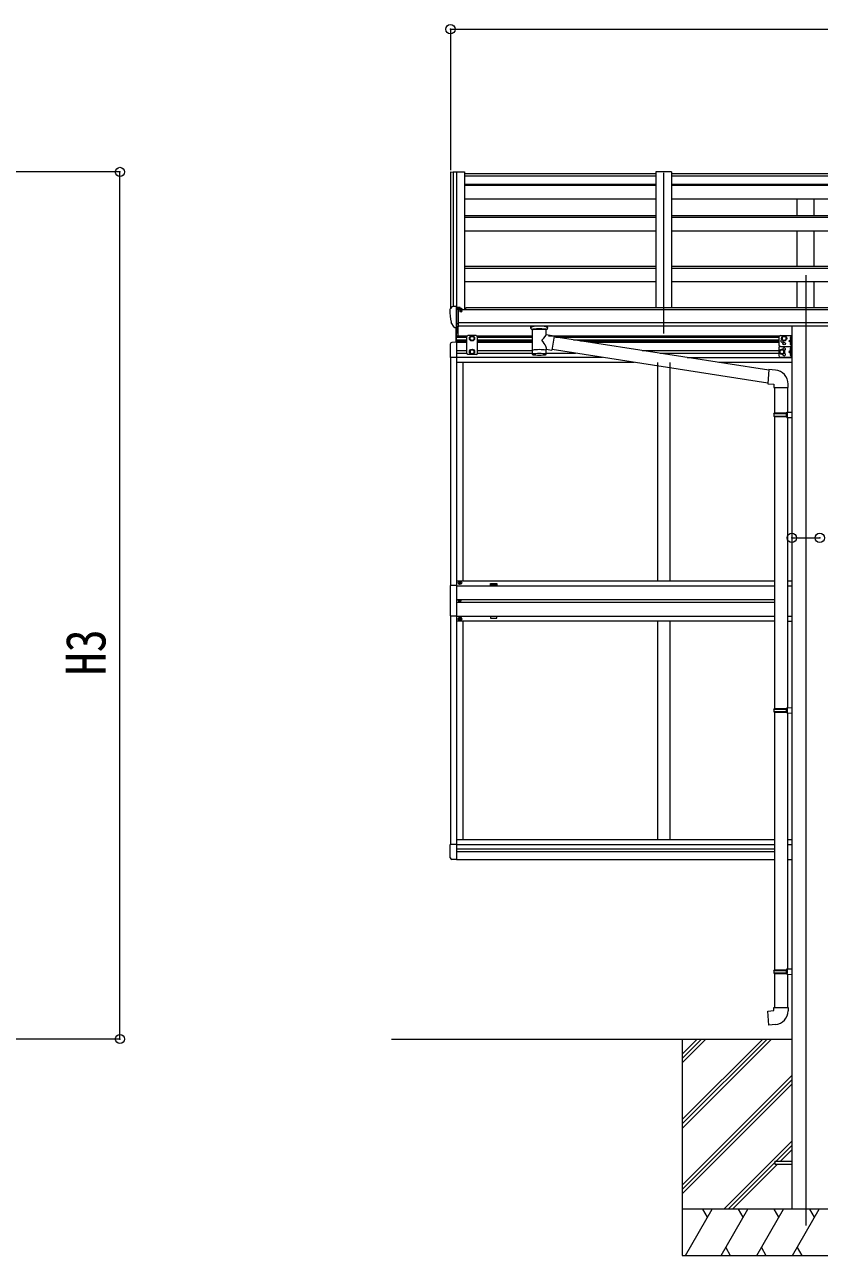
# Model space of a CAD drawing. Units: millimetres at full size, sheet at 1:30; details may follow other scales. Extents: x -8385 to 8479, y -5853 to 5787.
# Drawn here: x 31 to 2603, y -1719 to 2263 of the extents above; entities that cross this region are included whole.
import ezdxf
from ezdxf.enums import TextEntityAlignment as Align

# ---------------------------------------------------------------- set-up
doc = ezdxf.new("R2010")
doc.units = ezdxf.units.MM
doc.header["$LTSCALE"] = 30
doc.header["$PDMODE"] = 32
doc.header["$PDSIZE"] = 30
for name, color, linetype, lineweight in [('0-0_0', 7, 'Continuous', 9), ('0-1_本体', 4, 'Continuous', 9), ('0-2_部品', 7, 'Continuous', 9), ('0-8_PARTS2', 2, 'Continuous', 9), ('0-A_寸法', 6, 'Continuous', 9), ('1-1_GLASS', 4, 'Continuous', 9), ('1-2_GLASS_SEAL', 7, 'Continuous', 9)]:
    doc.layers.add(name, color=color, linetype=linetype, lineweight=lineweight)
doc.styles.add('ＭＳ ゴシック', font='')
doc.styles.get('ＭＳ ゴシック').set_extended_font_data('MS Gothic')

msp = doc.modelspace()

# ---------------------------------------------------------------- linework, layer by layer
at = {"layer": '0-0_0'}
for p, q in [((1218.63, -1018.96), (2514.2, -1018.96)), ((2159.4, -1018.96), (2159.4, -1718.96)), ((2159.4, -1279.68), (2420.13, -1018.96)), ((2159.4, -1293.83), (2434.27, -1018.96)), ((2159.4, -1307.97), (2448.41, -1018.96)), ((2159.4, -1095.84), (2236.28, -1018.96)), ((2159.4, -1081.7), (2222.14, -1018.96)), ((2159.4, -1067.55), (2207.99, -1018.96)), ((2159.4, -1491.82), (2514.2, -1137.02)), ((2159.4, -1505.96), (2514.2, -1151.16)), ((2159.4, -1520.1), (2514.2, -1165.3)), ((2294.39, -1568.96), (2514.2, -1349.15)), ((2463.04, -1414.45), (2514.2, -1363.29)), ((2477.18, -1414.45), (2514.2, -1377.43)), ((2308.53, -1568.96), (2459.4, -1418.09)), ((2322.67, -1568.96), (2468.18, -1423.45)), ((2959.4, -1568.96), (2159.4, -1568.96)), ((2169.69, -1718.96), (2256.29, -1568.96)), ((2241.29, -1594.94), (2226.29, -1568.96)), ((2285.16, -1718.96), (2371.76, -1568.96)), ((2356.76, -1594.94), (2341.76, -1568.96)), ((2400.63, -1718.96), (2487.23, -1568.96)), ((2472.23, -1594.94), (2457.23, -1568.96)), ((2516.1, -1718.96), (2602.7, -1568.96)), ((2587.7, -1594.94), (2572.7, -1568.96)), ((2300.16, -1692.98), (2315.15, -1718.96)), ((2415.63, -1692.98), (2430.63, -1718.96)), ((2531.1, -1692.98), (2546.1, -1718.96)), ((2159.4, -1718.96), (2959.4, -1718.96))]:
    msp.add_line(p, q, dxfattribs=at)
at = {"layer": '0-1_本体'}
for p, q in [((1409.4, 1784.95), (1409.39, 1343.89)), ((1410.35, 1785.83), (1418.18, 1786.24)), ((1418.4, 1786.16), (1418.4, 1350.43)), ((1418.48, 1786.05), (1419.1, 1784.43)), ((2074.2, 1780.17), (1454.2, 1780.17)), ((1454.4, 1786.25), (1454.4, 1340.25)), ((1454.4, 1773.25), (2074.4, 1773.25)), ((2074.4, 1786.25), (2074.4, 1346.96)), ((2124.4, 1786.25), (2074.4, 1786.25)), ((2124.4, 1786.25), (2124.4, 1346.96)), ((2124.4, 1773.25), (2744.4, 1773.25)), ((1454.4, 1746.54), (2074.4, 1746.54)), ((1454.4, 1743.95), (2074.4, 1743.95)), ((2124.4, 1746.54), (2744.4, 1746.54)), ((2124.4, 1743.95), (2744.4, 1743.95)), ((1454.4, 1699.22), (2074.4, 1699.22)), ((2124.4, 1699.22), (2744.4, 1699.22)), ((2531.9, 1645.49), (2531.9, 1699.22)), ((2586.9, 1645.49), (2586.9, 1699.22)), ((1454.4, 1645.49), (2074.4, 1645.49)), ((1454.4, 1639.92), (2074.4, 1639.92)), ((2124.4, 1645.49), (2744.4, 1645.49)), ((2124.4, 1639.92), (2744.4, 1639.92)), ((1454.4, 1595.92), (2074.4, 1595.92)), ((2124.4, 1595.92), (2744.4, 1595.92)), ((2531.9, 1481.83), (2531.9, 1595.92)), ((2586.9, 1481.83), (2586.9, 1595.92)), ((1454.4, 1481.83), (2074.4, 1481.83)), ((1454.4, 1475.04), (2074.4, 1475.04)), ((2124.4, 1481.83), (2744.4, 1481.83)), ((2124.4, 1475.04), (2744.4, 1475.04)), ((1454.4, 1431.49), (2074.4, 1431.49)), ((2124.4, 1431.49), (2744.4, 1431.49)), ((2531.9, 1346.96), (2531.9, 1431.49)), ((2586.9, 1346.96), (2586.9, 1431.49)), ((6782.9, 1340.25), (1435.9, 1340.25)), ((1459.4, 1340.25), (1459.4, 1346.96)), ((6759.4, 1346.96), (1459.4, 1346.96)), ((1435.9, 1299.03), (6782.9, 1299.03)), ((6782.9, 1287.18), (1435.9, 1287.26)), ((2514.2, 1287.09), (2514.2, -1568.98))]:
    msp.add_line(p, q, dxfattribs=at)
msp.add_lwpolyline([(1419.1, 1350.43), (1419.1, 1786.25), (1454.4, 1786.25)], dxfattribs=at)
msp.add_circle((1443.37, 1335.52), 3, dxfattribs=at)
for centre, radius, start, end in [((1410.4, 1784.83), 1, 93, 173.32986), ((1418.19, 1785.94), 0.301, 21.06327, 92.86679)]:
    msp.add_arc(centre, radius, start, end, dxfattribs=at)
at = {"layer": '0-2_部品'}
for p, q in [((2744.2, 1780.17), (2124.2, 1780.17)), ((1407.2, 1341.07), (1407.2, 1340.44)), ((1414.11, 1349.88), (1410.04, 1344.07)), ((1429.2, 1281.94), (1429.2, 1350.44)), ((1430.7, 1349.53), (1429.2, 1349.53)), ((1435.7, 1340.71), (1429.2, 1341.11)), ((1430.7, 1349.53), (1430.7, 1343.36)), ((1440.37, 1348.03), (1430.7, 1348.75)), ((1430.7, 1345.76), (1444.7, 1345.7)), ((1440.17, 1335.53), (1440.7, 1335.53)), ((1440.7, 1335.53), (1441, 1335.53)), ((1441.2, 1345.71), (1441.2, 1347.61)), ((1445.7, 1344.59), (1445.7, 1340.26)), ((1421.57, 1283.76), (1411.83, 1299.13)), ((1427.7, 1282.03), (1423.99, 1282.26)), ((1427.7, 1282.03), (1429.2, 1281.94)), ((1429.2, 1284.14), (1429.7, 1284.14)), ((1429.7, 1284.14), (1430.2, 1285.14)), ((1435.7, 1285.14), (1430.2, 1285.14)), ((1669.7, 1280.94), (1669.7, 1287.05)), ((1673.8, 1276.44), (1673.78, 1196.15)), ((1719.6, 1258.86), (1719.6, 1276.45)), ((1723.7, 1280.94), (1723.7, 1287.05)), ((1744.82, 1254.96), (1719.6, 1258.87)), ((1744.82, 1254.96), (1737.8, 1209.7)), ((2439.93, 1145.06), (1744.5, 1252.94)), ((1719.61, 1196.15), (1719.6, 1212.77)), ((1719.6, 1212.52), (1737.8, 1209.7)), ((2436.26, 1103.12), (1738.07, 1211.44)), ((2460.92, 1145), (2440.08, 1146.82)), ((2456, 1089.25), (2502, 1089.25)), ((2458, 1089.25), (2458, 1006.59)), ((2500, 1089.25), (2500, 1009.15)), ((2502, 1089.25), (2502, 1100.17)), ((2456, 1004.59), (2457, 1006.59)), ((2456, 1004.59), (2500, 1004.59)), ((2456, 1004.59), (2456, 996.59)), ((2456, 996.59), (2500, 996.59)), ((2456, 996.59), (2457, 994.59)), ((2457, 1006.59), (2500, 1006.59)), ((2495.52, 1004.59), (2495.09, 1006.59)), ((2498, 1009.09), (2514, 1009.56)), ((2498, 1007.09), (2498, 1009.09)), ((2498, 1007.09), (2500, 1007.09)), ((2514, 1009.56), (2514, 991.62)), ((2457, 994.59), (2500, 994.59)), ((2458, 994.59), (2458, 50.4)), ((2498, 992.09), (2498, 994.09)), ((2498, 992.09), (2514, 991.62)), ((2500, 992.03), (2500, 52.96)), ((2456, 48.4), (2457, 50.4)), ((2456, 48.4), (2500, 48.4)), ((2456, 48.4), (2456, 40.4)), ((2456, 40.4), (2500, 40.4)), ((2456, 40.4), (2457, 38.4)), ((2457, 50.4), (2500, 50.4)), ((2495.52, 48.4), (2495.09, 50.4)), ((2498, 52.9), (2514, 53.37)), ((2498, 50.9), (2498, 52.9)), ((2498, 50.9), (2500, 50.9)), ((2514, 53.37), (2514, 35.43)), ((2457, 38.4), (2500, 38.4)), ((2458, 38.4), (2458, -794.76)), ((2498, 35.9), (2498, 37.9)), ((2498, 35.9), (2514, 35.43)), ((2500, 35.85), (2500, -792.2)), ((2456, -796.76), (2457, -794.76)), ((2457, -794.76), (2500, -794.76)), ((2495.52, -796.76), (2495.09, -794.76)), ((2498, -792.26), (2514, -791.79)), ((2498, -794.26), (2498, -792.26)), ((2498, -794.26), (2500, -794.26)), ((2514, -791.79), (2514, -809.73)), ((2456, -796.76), (2500, -796.76)), ((2456, -796.76), (2456, -804.76)), ((2456, -804.76), (2500, -804.76)), ((2456, -804.76), (2457, -806.76)), ((2457, -806.76), (2500, -806.76)), ((2458, -806.76), (2458, -916.76)), ((2498, -809.26), (2498, -807.26)), ((2498, -809.26), (2514, -809.73)), ((2500, -809.31), (2500, -916.76)), ((2456, -916.76), (2502, -916.76)), ((2456, -926.76), (2456, -916.76)), ((2502, -916.76), (2502, -927.67))]:
    msp.add_line(p, q, dxfattribs=at)
at = {"layer": '0-2_部品', "color": 4}
for p, q in [((2459.2, -1414.45), (2459.2, -1423.45)), ((2459.2, -1414.45), (2514.2, -1414.45)), ((2459.2, -1423.45), (2514.2, -1423.45))]:
    msp.add_line(p, q, dxfattribs=at)
at = {"layer": '0-2_部品'}
for points in [[(1429.2, 1350.44), (1417.2, 1350.44), (1414.87, 1350.3)], [(1435.7, 1285.14), (1435.7, 1343.36), (1430.7, 1343.36)], [(1440.37, 1348.03), (1440.54, 1348.01), (1440.7, 1347.98), (1440.84, 1347.94), (1440.96, 1347.88), (1441.06, 1347.82), (1441.14, 1347.76), (1441.18, 1347.69), (1441.2, 1347.61)], [(1441, 1336.71), (1441, 1335.53), (1445.7, 1335.53)], [(1445.7, 1337.14), (1445.7, 1335.53), (1446.17, 1335.53)], [(1429.2, 1295.83), (1432.36, 1296.24), (1435.7, 1296.67)], [(1669.73, 1280.88), (1669.71, 1281.24), (1669.96, 1282.19), (1670.48, 1283.08), (1671.28, 1283.92), (1672.39, 1284.71), (1673.8, 1285.44)], [(1669.73, 1280.99), (1669.71, 1280.64), (1669.96, 1279.68), (1670.48, 1278.8), (1671.28, 1277.96), (1672.39, 1277.16), (1673.8, 1276.44)], [(1719.6, 1285.43), (1719.83, 1285.33), (1721.18, 1284.6), (1722.3, 1283.75), (1723.05, 1282.88), (1723.51, 1281.99), (1723.69, 1281.1)], [(1719.6, 1276.45), (1719.83, 1276.54), (1721.18, 1277.28), (1722.3, 1278.13), (1723.05, 1278.99), (1723.51, 1279.89), (1723.69, 1280.78)], [(2440.08, 1146.82), (2436.07, 1100.99), (2456, 1099.25), (2456, 1089.25)], [(2495.52, 1004.59), (2495.52, 996.59), (2495.09, 994.59)], [(2498, 994.09), (2500, 994.09), (2500, 1007.09)], [(2495.52, 48.4), (2495.52, 40.4), (2495.09, 38.4)], [(2498, 37.9), (2500, 37.9), (2500, 50.9)], [(2498, -807.26), (2500, -807.26), (2500, -794.26)], [(2495.52, -796.76), (2495.52, -804.76), (2495.09, -806.76)], [(2460.92, -972.5), (2440.08, -974.32), (2436.07, -928.5), (2456, -926.76)]]:
    msp.add_lwpolyline(points, dxfattribs=at)
for centre, radius, start, end in [((1410.2, 1341.07), 3, 93, 180), ((1599.69, 1340.45), 192.49, 180.0008, 192.1233), ((1414.93, 1349.3), 1, 93.5, 145), ((1443.2, 1335.53), 2.5, 151.64236, 180), ((1443.2, 1335.53), 2.5, 0, 151.64236), ((1414.43, 1300.63), 3, 191.83348, 210), ((1424.17, 1285.26), 3, 210, 266.5), ((1686.76, 1235.72), 51.38, 92.46126, 104.61963), ((1706.65, 1235.72), 51.38, 75.38037, 87.53874), ((2457, 1100.17), 45, 0, 85), ((2457, -927.67), 45, 275, 0)]:
    msp.add_arc(centre, radius, start, end, dxfattribs=at)
for centre, major_axis, ratio, start_param, end_param in [((1444.7, 1344.6), (-0.02, 1.1), 0.906239, 4.6917496, 6.2625459), ((1696.69, 1275.24), (-22.91, -0.42), 0.072511, 4.711586, 6.2823824), ((1696.72, 1276.88), (-22.91, -0.42), 0.072511, 4.711586, 6.2823824), ((1696.67, 1276.87), (22.92, -0.42), 0.07247, 0.0008089, 1.5716053), ((1696.67, 1275.24), (22.92, -0.42), 0.07247, 0.0008089, 1.5716053), ((1707.7, 1280.94), (16, 0), 0.361356, 0, 0.0194874), ((1707.7, 1280.94), (16, 0), 0.361356, 6.2636979, 6.2831853), ((1696.69, 1239.31), (-22.81, 26.62), 0.234429, 3.1563334, 4.5976381), ((1699.25, 1236.67), (20.32, 22.25), 0.045535, 4.9756507, 6.2441899), ((1696.7, 1196.15), (22.92, 0), 0.101955, 6.2829723, 9.4248207), ((1696.7, 1196.15), (22.92, 0), 0.101955, 3.1415499, 6.2833984), ((1696.7, 1208.59), (22.91, 0), 0.122865, 6.2831853, 9.424778)]:
    msp.add_ellipse(centre, major_axis=major_axis, ratio=ratio, start_param=start_param, end_param=end_param, dxfattribs=at)
at = {"layer": '0-8_PARTS2'}
for p, q in [((1429.4, 1783.12), (1429.4, 1263.83)), ((2099.4, 1783.12), (2099.4, 1263.83)), ((2559.4, 1452.64), (2559.4, -1622.59))]:
    msp.add_line(p, q, dxfattribs=at)
at = {"layer": '0-A_寸法'}
for p, q in [((1409.4, 2247.95), (1409.4, 1792.38)), ((1409.4, 2247.95), (6809.39, 2247.95)), ((339.76, 1786.26), (-966.67, 1786.26)), ((339.76, -1018.95), (339.76, 1786.26)), ((2514.2, 602.3), (2604.6, 602.3)), ((339.76, -1018.95), (-266.22, -1018.95))]:
    msp.add_line(p, q, dxfattribs=at)
for p in [(1409.4, 2247.95), (339.76, 1786.26), (2514.2, 602.3), (2604.6, 602.3), (339.76, -1018.95)]:
    msp.add_point(p, dxfattribs=at)
at = {"layer": '1-1_GLASS'}
for p, q in [((1429.2, 1255.64), (1464.7, 1255.64)), ((1429.2, 1252.14), (1461.7, 1252.14)), ((1429.2, 1243.14), (1461.7, 1243.14)), ((1429.2, 1239.64), (1461.7, 1239.64)), ((1429.2, 1235.34), (1429.2, 398.14)), ((1461.7, 1234.64), (1429.2, 1234.64)), ((1493.7, 1255.64), (1673.8, 1255.64)), ((1496.7, 1252.14), (1673.8, 1252.14)), ((1496.7, 1243.14), (1673.79, 1243.14)), ((1496.7, 1239.64), (1673.79, 1239.64)), ((1673.79, 1234.64), (1496.7, 1234.64)), ((1727.09, 1255.64), (2474.2, 1255.64)), ((1749.65, 1252.14), (2472.22, 1252.14)), ((1807.67, 1243.14), (2472.2, 1243.14)), ((1830.23, 1239.64), (2472.2, 1239.64)), ((2411.47, 1234.64), (1862.46, 1234.64)), ((2472.2, 1234.64), (2411.47, 1234.64)), ((1429.2, 1208.64), (1461.7, 1208.64)), ((1429.2, 1199.64), (1461.7, 1199.64)), ((1496.7, 1208.64), (1673.79, 1208.64)), ((1496.7, 1199.64), (1673.78, 1199.64)), ((1719.61, 1199.64), (1814.1, 1199.64)), ((2030.05, 1208.64), (2472.2, 1208.64)), ((2088.06, 1199.64), (2472.2, 1199.64)), ((1409.2, 1185.94), (1409.2, 447.34)), ((1901.12, 1186.14), (1429.2, 1186.14)), ((2004.25, 1170.14), (1429.2, 1170.14)), ((1449.2, 1170.14), (1449.2, 463.14)), ((2079.4, 1170.14), (2079.4, 463.14)), ((2119.4, 1170.14), (2119.4, 463.14)), ((2175.08, 1186.14), (2514.2, 1186.14)), ((2514.2, 1170.14), (2278.21, 1170.14)), ((1429.2, 463.14), (2458.2, 463.14)), ((1429.2, 447.14), (2458.2, 447.14)), ((2500.4, 463.14), (2514.4, 463.14)), ((2500.4, 447.14), (2514.4, 447.14)), ((1429.2, 402.64), (2458.2, 402.64)), ((1429.2, 398.14), (1429.2, -438.86)), ((2458.2, 393.64), (1429.2, 393.64)), ((1409.2, 348.94), (1409.2, -389.66)), ((1429.2, 349.14), (2458.2, 349.14)), ((2458.2, 333.14), (1429.2, 333.14)), ((1449.2, 333.14), (1449.2, -373.86)), ((2079.4, 333.14), (2079.4, -373.86)), ((2119.4, 333.14), (2119.4, -373.86)), ((2500.4, 349.14), (2514.4, 349.14)), ((2500.4, 333.14), (2514.4, 333.14)), ((1429.2, -373.86), (2458.2, -373.86)), ((1429.2, -389.86), (2456.2, -389.86)), ((2500.4, -373.86), (2514.4, -373.86)), ((2500.4, -389.86), (2514.4, -389.86)), ((1429.2, -403.36), (2458.2, -403.36)), ((1429.2, -412.36), (2458.2, -412.36)), ((1429.2, -438.36), (2458.2, -438.36)), ((2500.4, -438.36), (2514.4, -438.36))]:
    msp.add_line(p, q, dxfattribs=at)
for points in [[(1559.2, 449.64), (1539.2, 449.64), (1539.2, 454.64), (1559.2, 454.64)], [(1559.2, 347.64), (1539.2, 347.64), (1539.2, 342.64), (1559.2, 342.64)]]:
    msp.add_lwpolyline(points, close=True, dxfattribs=at)
at = {"layer": '1-2_GLASS_SEAL'}
for p, q in [((1427.7, 1235.44), (1427.7, 1282.03)), ((1429.2, 1235.44), (1429.2, 1281.94)), ((1434.7, 1255.94), (1434.7, 1285.14)), ((1429.2, 1235.44), (1413.91, 1234.64)), ((1465.7, 1256.94), (1461.7, 1252.94)), ((1461.7, 1252.94), (1461.7, 1199.44)), ((1492.7, 1256.94), (1465.7, 1256.94)), ((1492.7, 1256.94), (1496.7, 1252.94)), ((1496.7, 1199.44), (1496.7, 1252.94)), ((2472.2, 1251.94), (2472.2, 1226.94)), ((2477.2, 1256.94), (2514.2, 1256.94)), ((2511.7, 1239.44), (2504.7, 1239.44)), ((2511.2, 1252.44), (2510.4, 1252.3)), ((2511.2, 1244.44), (2510.4, 1244.58)), ((2511.2, 1234.44), (2510.4, 1234.3)), ((2511.2, 1244.44), (2511.7, 1244.53)), ((2511.7, 1256.94), (2511.7, 1221.94)), ((2514.2, 1256.94), (2514.2, 1221.94)), ((1408.7, 1229.15), (1408.7, 1186.24)), ((1465.7, 1195.44), (1461.7, 1199.44)), ((1492.7, 1195.44), (1465.7, 1195.44)), ((1479.2, 1211.95), (1472.7, 1208.19)), ((1472.7, 1208.19), (1472.7, 1200.69)), ((1472.7, 1200.69), (1479.2, 1196.93)), ((1485.7, 1208.19), (1479.2, 1211.95)), ((1479.2, 1196.93), (1485.7, 1200.69)), ((1485.7, 1200.69), (1485.7, 1208.19)), ((1492.7, 1195.44), (1496.7, 1199.44)), ((2472.2, 1216.94), (2472.2, 1191.94)), ((2477.2, 1221.94), (2514.2, 1221.94)), ((2477.2, 1221.94), (2514.2, 1221.94)), ((2511.7, 1204.44), (2504.7, 1204.44)), ((2511.2, 1226.44), (2510.4, 1226.58)), ((2511.2, 1217.44), (2510.4, 1217.3)), ((2511.2, 1209.44), (2510.4, 1209.58)), ((2511.2, 1199.44), (2510.4, 1199.3)), ((2511.2, 1226.44), (2511.7, 1226.53)), ((2511.2, 1209.44), (2511.7, 1209.53)), ((2511.7, 1221.94), (2511.7, 1186.94)), ((2514.2, 1221.94), (2514.2, 1186.94)), ((1429.2, 1186.24), (1408.7, 1186.24)), ((2477.2, 1186.94), (2514.2, 1186.94)), ((2511.2, 1191.44), (2510.4, 1191.58)), ((2511.2, 1191.44), (2511.7, 1191.53)), ((1438.7, 456.44), (1437.7, 456.44)), ((1441.7, 457.44), (1442.7, 457.44)), ((1437.97, 399.35), (1437.15, 399.35)), ((1440.43, 398.53), (1441.25, 398.53)), ((1438.7, 341.44), (1437.7, 341.44)), ((1441.7, 340.44), (1442.7, 340.44)), ((1429.2, -389.37), (1408.7, -389.37)), ((1408.7, -432.27), (1408.7, -389.37)), ((1429.2, -438.57), (1413.91, -437.76))]:
    msp.add_line(p, q, dxfattribs=at)
for points in [[(1472.7, 1251.69), (1479.2, 1255.45), (1485.7, 1251.69)], [(1485.7, 1251.69), (1485.7, 1244.19), (1479.2, 1240.43), (1472.7, 1244.19), (1472.7, 1251.69)], [(2511.7, 1244.44), (2504.7, 1239.44), (2511.7, 1234.44)], [(2512.08, 1248.44), (2511.45, 1249.63), (2509.22, 1250.74)], [(2512.08, 1248.44), (2511.45, 1247.25), (2509.22, 1246.14)], [(2511.2, 1244.44), (2511.2, 1252.44), (2511.7, 1252.35), (2511.7, 1244.53)], [(2511.2, 1226.44), (2511.2, 1234.44), (2511.7, 1234.35), (2511.7, 1226.53)], [(2511.7, 1209.44), (2504.7, 1204.44), (2511.7, 1199.44)], [(2512.08, 1230.44), (2511.45, 1231.63), (2509.22, 1232.74)], [(2512.08, 1230.44), (2511.45, 1229.25), (2509.22, 1228.14)], [(2512.08, 1213.44), (2511.45, 1214.63), (2509.22, 1215.74)], [(2512.08, 1213.44), (2511.45, 1212.25), (2509.22, 1211.14)], [(2512.08, 1195.44), (2511.45, 1196.63), (2509.22, 1197.74)], [(2512.08, 1195.44), (2511.45, 1194.25), (2509.22, 1193.14)], [(2511.2, 1209.44), (2511.2, 1217.44), (2511.7, 1217.35), (2511.7, 1209.53)], [(2511.2, 1191.44), (2511.2, 1199.44), (2511.7, 1199.35), (2511.7, 1191.53)], [(1429.2, 447.94), (1408.5, 447.94), (1408.5, 349.94), (1429.2, 349.94)], [(1437.7, 456.44), (1437.7, 457.44), (1438.7, 457.44)], [(1439.7, 458.44), (1439.7, 459.44), (1440.7, 459.44), (1440.7, 458.44)], [(1440.7, 455.44), (1440.7, 454.44), (1439.7, 454.44), (1439.7, 455.44)], [(1442.7, 457.44), (1442.7, 456.44), (1441.7, 456.44)], [(1437.15, 399.35), (1437.15, 398.53), (1437.97, 398.53)], [(1439.61, 400.17), (1439.61, 400.99), (1438.79, 400.99), (1438.79, 400.17)], [(1441.25, 398.53), (1441.25, 399.35), (1440.43, 399.35)], [(1438.79, 397.71), (1438.79, 396.89), (1439.61, 396.89), (1439.61, 397.71)], [(1437.7, 341.44), (1437.7, 340.44), (1438.7, 340.44)], [(1440.7, 342.44), (1440.7, 343.44), (1439.7, 343.44), (1439.7, 342.44)], [(1439.7, 339.44), (1439.7, 338.44), (1440.7, 338.44), (1440.7, 339.44)], [(1442.7, 340.44), (1442.7, 341.44), (1441.7, 341.44)]]:
    msp.add_lwpolyline(points, dxfattribs=at)
for points in [[(2489.2, 1240.43), (2495.7, 1244.19), (2495.7, 1251.69), (2489.2, 1255.45), (2482.7, 1251.69), (2482.7, 1244.19)], [(2482.2, 1196.93), (2488.7, 1200.69), (2488.7, 1208.19), (2482.2, 1211.95), (2475.7, 1208.19), (2475.7, 1200.69)]]:
    msp.add_lwpolyline(points, close=True, dxfattribs=at)
for centre, radius in [((1479.2, 1247.94), 8.5), ((1479.2, 1247.94), 7.5), ((1479.2, 1247.94), 6.5), ((2489.2, 1247.94), 8.5), ((2489.2, 1247.94), 7.5), ((2489.2, 1247.94), 6.5), ((2489.2, 1230.94), 4.25), ((1479.2, 1204.44), 8.5), ((1479.2, 1204.44), 7.5), ((1479.2, 1204.44), 6.5), ((2482.2, 1204.44), 8.5), ((2482.2, 1204.44), 7.5), ((2482.2, 1204.44), 6.5), ((1440.2, 456.94), 5.9), ((1439.2, 398.94), 3.75), ((1440.2, 340.94), 5.9)]:
    msp.add_circle(centre, radius, dxfattribs=at)
for centre, radius, start, end in [((1414.2, 1229.15), 5.5, 93, 180), ((2477.2, 1251.94), 5, 90, 180), ((2482.2, 1239.44), 4.25, 94.76077, 6.29431), ((2515.3, 1248.44), 6.5, 147.94412, 212.05588), ((2510.55, 1251.41), 0.9, 100, 147.94412), ((2510.55, 1245.47), 0.9, 212.05588, 260), ((2477.2, 1226.94), 5, 180, 270), ((2477.2, 1216.94), 5, 90, 180), ((2489.2, 1212.94), 4.25, 274.76077, 186.29431), ((2489.2, 1195.94), 4.25, 173.70569, 85.23923), ((2515.3, 1230.44), 6.5, 147.94412, 212.05588), ((2515.3, 1213.44), 6.5, 147.94412, 212.05588), ((2515.3, 1195.44), 6.5, 147.94412, 212.05588), ((2510.55, 1233.41), 0.9, 100, 147.94412), ((2510.55, 1227.47), 0.9, 212.05588, 260), ((2510.55, 1216.41), 0.9, 100, 147.94412), ((2510.55, 1210.47), 0.9, 212.05588, 260), ((2510.55, 1198.41), 0.9, 100, 147.94412), ((2477.2, 1191.94), 5, 180, 270), ((2510.55, 1192.47), 0.9, 212.05588, 260), ((1438.7, 458.44), 1, 270, 0), ((1438.7, 455.44), 1, 0, 90), ((1441.7, 458.44), 1, 180, 270), ((1441.7, 455.44), 1, 90, 180), ((1437.97, 400.17), 0.82, 270, 0), ((1437.97, 397.71), 0.82, 0, 90), ((1440.43, 400.17), 0.82, 180, 270), ((1440.43, 397.71), 0.82, 90, 180), ((1438.7, 342.44), 1, 270, 0), ((1438.7, 339.44), 1, 0, 90), ((1441.7, 342.44), 1, 180, 270), ((1441.7, 339.44), 1, 90, 180), ((1414.2, -432.27), 5.5, 180, 267)]:
    msp.add_arc(centre, radius, start, end, dxfattribs=at)

# ---------------------------------------------------------------- texts
at = {"layer": '0-A_寸法', "color": 7, "style": 'ＭＳ ゴシック', "width": 0.85}
msp.add_text('H3', height=129, rotation=90, dxfattribs=at).set_placement((331.76, 157.66), align=Align.BOTTOM_LEFT)

doc.saveas('drawing.dxf')
